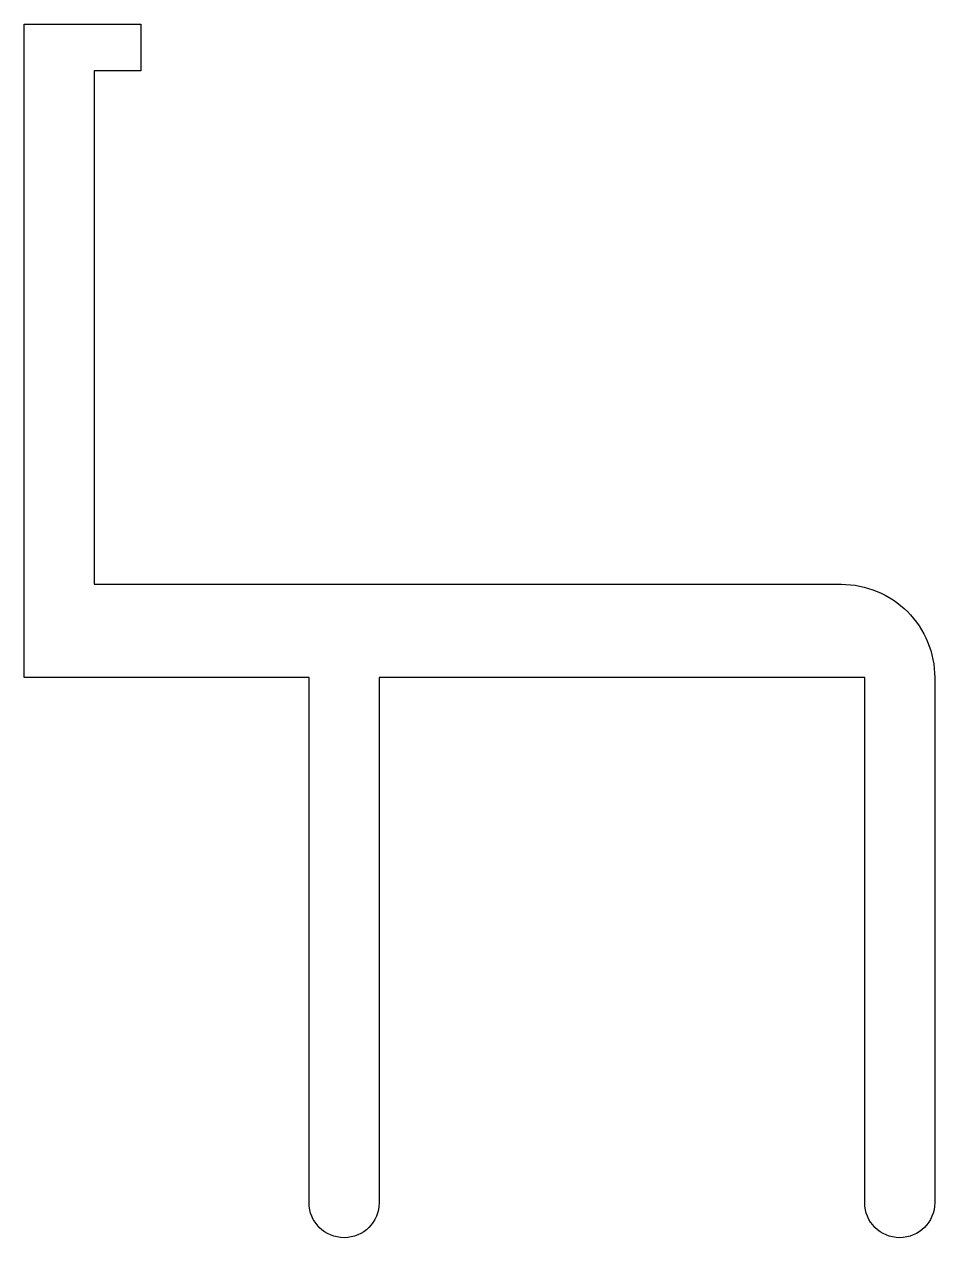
# Model space of a CAD drawing. Extents: x 258.1 to 277.6, y 246.3 to 272.3.
import ezdxf

# ---------------------------------------------------------------- set-up
doc = ezdxf.new("R2010")
doc.units = 0
doc.layers.add('ANA', color=220, linetype='CONTINUOUS')

msp = doc.modelspace()

# ---------------------------------------------------------------- linework, layer by layer
at = {"layer": 'ANA'}
msp.add_lwpolyline([(260.58, 272.341), (260.58, 271.341), (259.58, 271.341), (259.58, 260.341), (275.58, 260.341, -0.414214), (277.58, 258.341), (277.58, 247.091, -1), (276.08, 247.091), (276.08, 258.341), (265.68, 258.341), (265.68, 247.091, -1), (264.18, 247.091), (264.18, 258.341), (258.08, 258.341), (258.08, 272.341)], format="xyb", close=True, dxfattribs=at)

doc.saveas('drawing.dxf')
